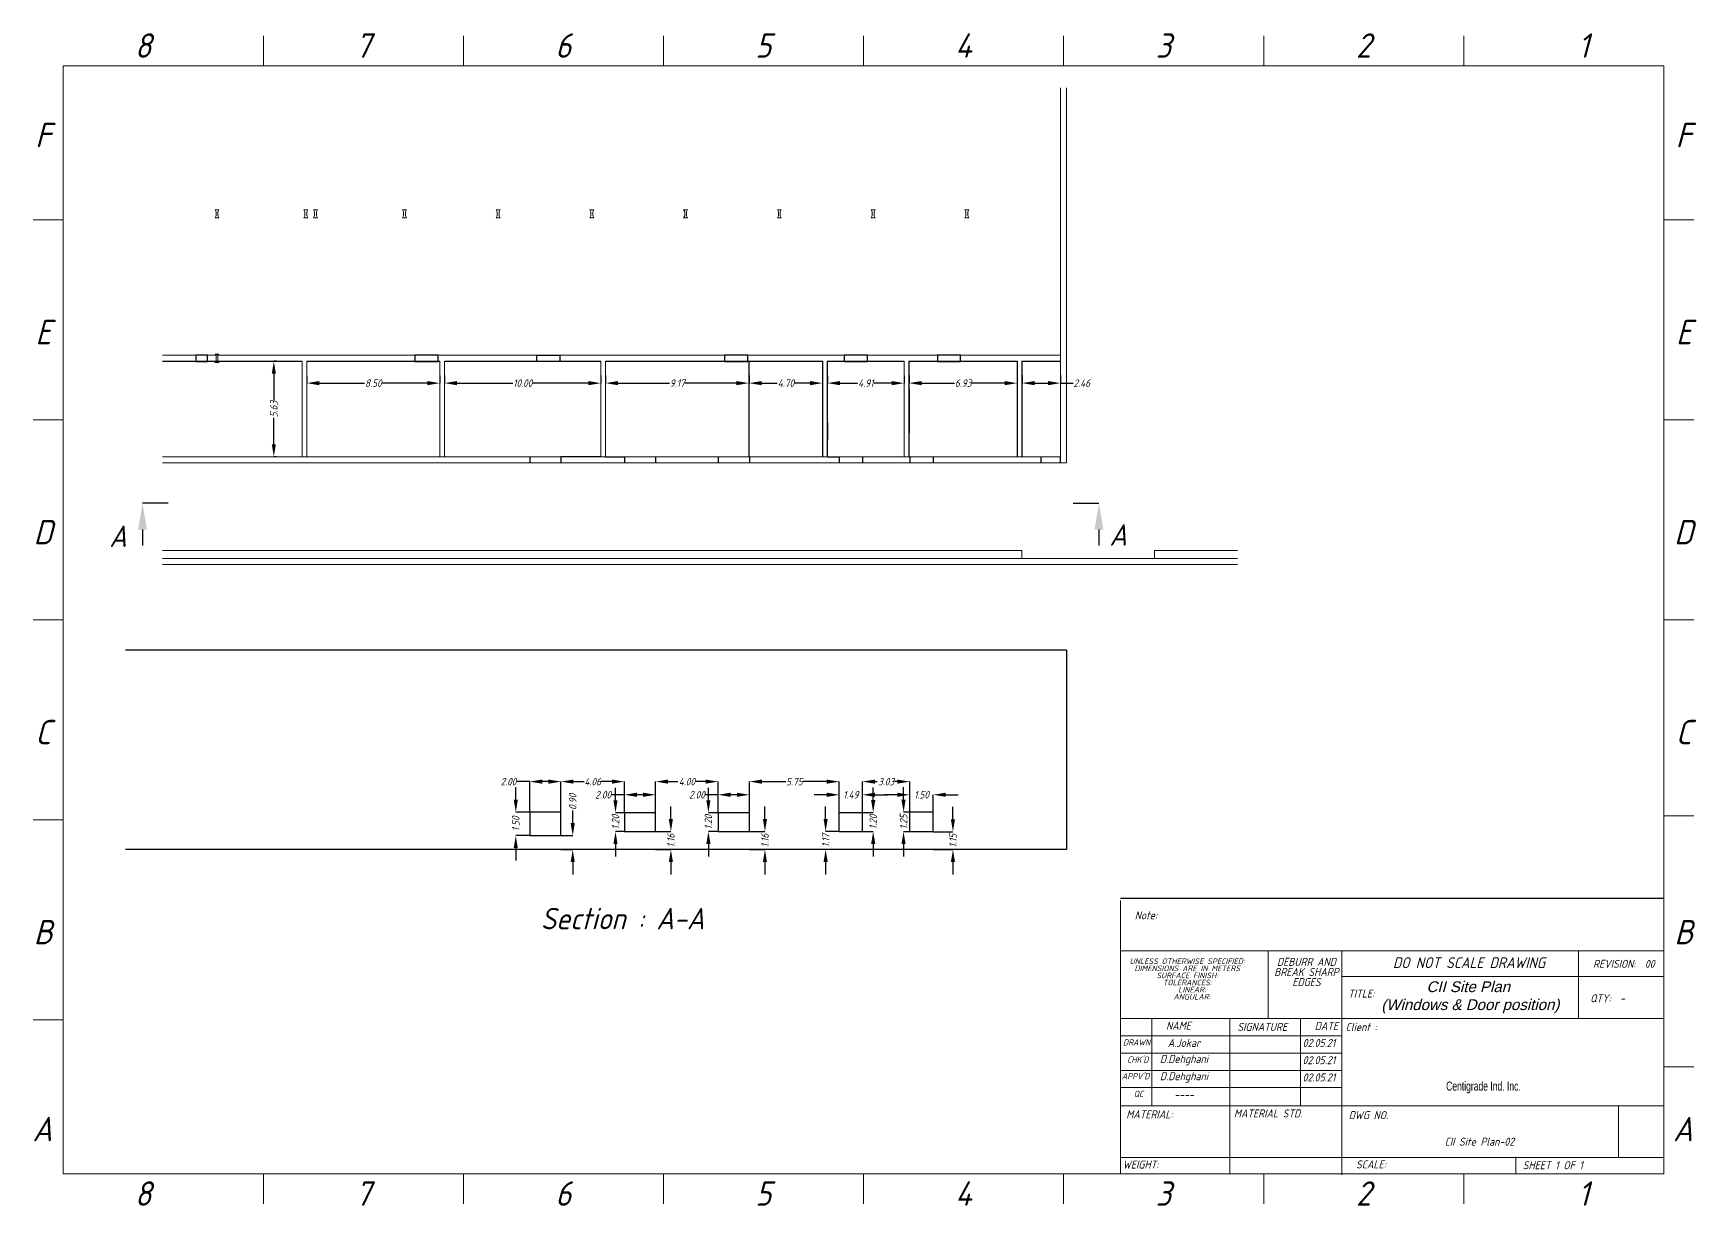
# Model space of a CAD drawing. Header units: millimetres. Extents: x 160413 to 1199701, y -1249241 to 191487.
# Drawn here: x 563197 to 669682, y 116407 to 191487 of the extents above; entities that cross this region are included whole.
import ezdxf

# ---------------------------------------------------------------- set-up
doc = ezdxf.new("R2010")
doc.units = ezdxf.units.MM
doc.header["$PDSIZE"] = -1
doc.layers.add('title', color=7, linetype='Continuous', lineweight=15)
doc.styles.add('AM', font='geniso.shx', dxfattribs={"oblique": 15})
doc.styles.add('Geniso', font='geniso.shx', dxfattribs={"oblique": 15})
doc.styles.add('SLDTEXTSTYLE4', font='TXT', dxfattribs={"width": 0.7})
doc.dimstyles.new('Scale 1B2', dxfattribs={"dimscale": 0.32, "dimtxt": 1500, "dimasz": 2500, "dimexe": 0.18, "dimexo": 0.0625, "dimgap": 0.09, "dimtad": 0, "dimlfac": 0.001, "dimzin": 0, "dimdsep": 46, "dimtxsty": 'Geniso', "dimcen": 0.09, "dimclrd": 1, "dimclre": 1, "dimadec": 0, "dimazin": 0, "dimtfac": 1, "dimtofl": 0, "dimtmove": 0, "dimatfit": 3, "dimfxl": 1, "dimtolj": 1, "dimtzin": 0, "dimarcsym": 0})

# ---------------------------------------------------------------- blocks, each defined once
blk = doc.blocks.new('*D89')
at = {"color": 1, "lineweight": -2, "transparency": 16777216}
for p, q in [((626497, 169591), (626497, 169083)), ((628957, 169591), (628957, 169083)), ((627297, 169083), (628157, 169083)), ((628957, 169083), (629757, 169083))]:
    blk.add_line(p, q, dxfattribs=at)
at = {"color": 1, "transparency": 16777216}
for points in [[(627297, 169216), (627297, 168949), (626497, 169083)], [(628157, 169216), (628157, 168949), (628957, 169083)]]:
    blk.add_solid(points, dxfattribs=at)
at = {"layer": 'Defpoints', "color": 0, "transparency": 16777216}
for p in [(626497, 169591), (628957, 169591), (626497, 169083)]:
    blk.add_point(p, dxfattribs=at)
at = {"color": 0, "transparency": 16777216, "insert": (630319, 169083), "char_height": 480, "attachment_point": 5, "style": 'Geniso'}
blk.add_mtext('\\A1;2.46', dxfattribs=at)
blk = doc.blocks.new('*D90')
at = {"color": 1, "lineweight": -2, "transparency": 16777216}
for p, q in [((619257, 169575), (619257, 169083)), ((626187, 169575), (626187, 169083)), ((620057, 169083), (622159, 169083)), ((625387, 169083), (623284, 169083))]:
    blk.add_line(p, q, dxfattribs=at)
at = {"color": 1, "transparency": 16777216}
for points in [[(620057, 169216), (620057, 168949), (619257, 169083)], [(625387, 169216), (625387, 168949), (626187, 169083)]]:
    blk.add_solid(points, dxfattribs=at)
at = {"layer": 'Defpoints', "color": 0, "transparency": 16777216}
for p in [(619257, 169575), (626187, 169575), (619257, 169083)]:
    blk.add_point(p, dxfattribs=at)
at = {"color": 0, "transparency": 16777216, "insert": (622722, 169083), "char_height": 480, "attachment_point": 5, "style": 'Geniso'}
blk.add_mtext('\\A1;6.93', dxfattribs=at)
blk = doc.blocks.new('*D91')
at = {"color": 1, "lineweight": -2, "transparency": 16777216}
for p, q in [((614037, 169557), (614037, 169083)), ((618947, 169557), (618947, 169083)), ((614837, 169083), (615966, 169083)), ((618147, 169083), (617017, 169083))]:
    blk.add_line(p, q, dxfattribs=at)
at = {"color": 1, "transparency": 16777216}
for points in [[(614837, 169216), (614837, 168949), (614037, 169083)], [(618147, 169216), (618147, 168949), (618947, 169083)]]:
    blk.add_solid(points, dxfattribs=at)
at = {"layer": 'Defpoints', "color": 0, "transparency": 16777216}
for p in [(614037, 169557), (618947, 169557), (614037, 169083)]:
    blk.add_point(p, dxfattribs=at)
at = {"color": 0, "transparency": 16777216, "insert": (616492, 169083), "char_height": 480, "attachment_point": 5, "style": 'Geniso'}
blk.add_mtext('\\A1;4.91', dxfattribs=at)
blk = doc.blocks.new('*D92')
at = {"color": 1, "lineweight": -2, "transparency": 16777216}
for p, q in [((609027, 169571), (609027, 169083)), ((613727, 169571), (613727, 169083)), ((609827, 169083), (610807, 169083)), ((612927, 169083), (611947, 169083))]:
    blk.add_line(p, q, dxfattribs=at)
at = {"color": 1, "transparency": 16777216}
for points in [[(609827, 169216), (609827, 168949), (609027, 169083)], [(612927, 169216), (612927, 168949), (613727, 169083)]]:
    blk.add_solid(points, dxfattribs=at)
at = {"layer": 'Defpoints', "color": 0, "transparency": 16777216}
for p in [(609027, 169571), (613727, 169571), (609027, 169083)]:
    blk.add_point(p, dxfattribs=at)
at = {"color": 0, "transparency": 16777216, "insert": (611377, 169083), "char_height": 480, "attachment_point": 5, "style": 'Geniso'}
blk.add_mtext('\\A1;4.70', dxfattribs=at)
blk = doc.blocks.new('*D93')
at = {"color": 1, "lineweight": -2, "transparency": 16777216}
for p, q in [((599837, 169569), (599837, 169083)), ((609007, 169569), (609007, 169083)), ((600637, 169083), (603931, 169083)), ((608207, 169083), (604912, 169083))]:
    blk.add_line(p, q, dxfattribs=at)
at = {"color": 1, "transparency": 16777216}
for points in [[(600637, 169216), (600637, 168949), (599837, 169083)], [(608207, 169216), (608207, 168949), (609007, 169083)]]:
    blk.add_solid(points, dxfattribs=at)
at = {"layer": 'Defpoints', "color": 0, "transparency": 16777216}
for p in [(599837, 169569), (609007, 169569), (599837, 169083)]:
    blk.add_point(p, dxfattribs=at)
at = {"color": 0, "transparency": 16777216, "insert": (604422, 169083), "char_height": 480, "attachment_point": 5, "style": 'Geniso'}
blk.add_mtext('\\A1;9.17', dxfattribs=at)
blk = doc.blocks.new('*D94')
at = {"color": 1, "lineweight": -2, "transparency": 16777216}
for p, q in [((589527, 169571), (589527, 169083)), ((599527, 169571), (599527, 169083)), ((590327, 169083), (593893, 169083)), ((598727, 169083), (595160, 169083))]:
    blk.add_line(p, q, dxfattribs=at)
at = {"color": 1, "transparency": 16777216}
for points in [[(590327, 169216), (590327, 168949), (589527, 169083)], [(598727, 169216), (598727, 168949), (599527, 169083)]]:
    blk.add_solid(points, dxfattribs=at)
at = {"layer": 'Defpoints', "color": 0, "transparency": 16777216}
for p in [(589527, 169571), (599527, 169571), (589527, 169083)]:
    blk.add_point(p, dxfattribs=at)
at = {"color": 0, "transparency": 16777216, "insert": (594527, 169083), "char_height": 480, "attachment_point": 5, "style": 'Geniso'}
blk.add_mtext('\\A1;10.00', dxfattribs=at)
blk = doc.blocks.new('*D95')
at = {"color": 1, "lineweight": -2, "transparency": 16777216}
for p, q in [((580717, 169554), (580717, 169083)), ((589217, 169554), (589217, 169083)), ((581517, 169083), (584408, 169083)), ((588417, 169083), (585525, 169083))]:
    blk.add_line(p, q, dxfattribs=at)
at = {"color": 1, "transparency": 16777216}
for points in [[(581517, 169216), (581517, 168949), (580717, 169083)], [(588417, 169216), (588417, 168949), (589217, 169083)]]:
    blk.add_solid(points, dxfattribs=at)
at = {"layer": 'Defpoints', "color": 0, "transparency": 16777216}
for p in [(580717, 169554), (589217, 169554), (580717, 169083)]:
    blk.add_point(p, dxfattribs=at)
at = {"color": 0, "transparency": 16777216, "insert": (584967, 169083), "char_height": 480, "attachment_point": 5, "style": 'Geniso'}
blk.add_mtext('\\A1;8.50', dxfattribs=at)
blk = doc.blocks.new('*D96')
at = {"color": 1, "lineweight": -2, "transparency": 16777216}
for p, q in [((578763, 170479), (578597, 170479)), ((578597, 169679), (578597, 167986)), ((578597, 165169), (578597, 166862)), ((578763, 164369), (578597, 164369))]:
    blk.add_line(p, q, dxfattribs=at)
at = {"color": 1, "transparency": 16777216}
for points in [[(578464, 169679), (578731, 169679), (578597, 170479)], [(578464, 165169), (578731, 165169), (578597, 164369)]]:
    blk.add_solid(points, dxfattribs=at)
at = {"layer": 'Defpoints', "color": 0, "transparency": 16777216}
for p in [(578597, 170479), (578763, 170479), (578763, 164369)]:
    blk.add_point(p, dxfattribs=at)
at = {"color": 0, "transparency": 16777216, "insert": (578597, 167424), "char_height": 480, "attachment_point": 5, "rotation": 90, "style": 'Geniso'}
blk.add_mtext('\\A1;5.63', dxfattribs=at)
blk = doc.blocks.new('*D97')
at = {"color": 1, "lineweight": -2, "transparency": 16777216}
for p, q in [((622068, 141161), (622068, 141961)), ((620807, 140361), (622068, 140361)), ((620807, 139211), (622068, 139211)), ((622068, 138411), (622068, 137611))]:
    blk.add_line(p, q, dxfattribs=at)
at = {"color": 1, "transparency": 16777216}
for points in [[(621935, 141161), (622201, 141161), (622068, 140361)], [(621935, 138411), (622201, 138411), (622068, 139211)]]:
    blk.add_solid(points, dxfattribs=at)
at = {"layer": 'Defpoints', "color": 0, "transparency": 16777216}
for p in [(620807, 140361), (620807, 139211), (622068, 139211)]:
    blk.add_point(p, dxfattribs=at)
at = {"color": 0, "transparency": 16777216, "insert": (622068, 139786), "char_height": 480, "attachment_point": 5, "rotation": 90, "style": 'Geniso'}
blk.add_mtext('\\A1;1.15', dxfattribs=at)
blk = doc.blocks.new('*D98')
at = {"color": 1, "lineweight": -2, "transparency": 16777216}
for p, q in [((613920, 141181), (613920, 141981)), ((614787, 140381), (613920, 140381)), ((614787, 139211), (613920, 139211)), ((613920, 138411), (613920, 137611))]:
    blk.add_line(p, q, dxfattribs=at)
at = {"color": 1, "transparency": 16777216}
for points in [[(613787, 141181), (614054, 141181), (613920, 140381)], [(613787, 138411), (614054, 138411), (613920, 139211)]]:
    blk.add_solid(points, dxfattribs=at)
at = {"layer": 'Defpoints', "color": 0, "transparency": 16777216}
for p in [(614787, 140381), (613920, 139211), (614787, 139211)]:
    blk.add_point(p, dxfattribs=at)
at = {"color": 0, "transparency": 16777216, "insert": (613920, 139796), "char_height": 480, "attachment_point": 5, "rotation": 90, "style": 'Geniso'}
blk.add_mtext('\\A1;1.17', dxfattribs=at)
blk = doc.blocks.new('*D99')
at = {"color": 1, "lineweight": -2, "transparency": 16777216}
for p, q in [((610035, 141171), (610035, 141971)), ((609037, 140371), (610035, 140371)), ((609037, 139211), (610035, 139211)), ((610035, 138411), (610035, 137611))]:
    blk.add_line(p, q, dxfattribs=at)
at = {"color": 1, "transparency": 16777216}
for points in [[(609902, 141171), (610168, 141171), (610035, 140371)], [(609902, 138411), (610168, 138411), (610035, 139211)]]:
    blk.add_solid(points, dxfattribs=at)
at = {"layer": 'Defpoints', "color": 0, "transparency": 16777216}
for p in [(609037, 140371), (609037, 139211), (610035, 139211)]:
    blk.add_point(p, dxfattribs=at)
at = {"color": 0, "transparency": 16777216, "insert": (610035, 139791), "char_height": 480, "attachment_point": 5, "rotation": 90, "style": 'Geniso'}
blk.add_mtext('\\A1;1.16', dxfattribs=at)
blk = doc.blocks.new('*D100')
at = {"color": 1, "lineweight": -2, "transparency": 16777216}
for p, q in [((604013, 141171), (604013, 141971)), ((603037, 140371), (604013, 140371)), ((603037, 139211), (604013, 139211)), ((604013, 138411), (604013, 137611))]:
    blk.add_line(p, q, dxfattribs=at)
at = {"color": 1, "transparency": 16777216}
for points in [[(603880, 141171), (604146, 141171), (604013, 140371)], [(603880, 138411), (604146, 138411), (604013, 139211)]]:
    blk.add_solid(points, dxfattribs=at)
at = {"layer": 'Defpoints', "color": 0, "transparency": 16777216}
for p in [(603037, 140371), (603037, 139211), (604013, 139211)]:
    blk.add_point(p, dxfattribs=at)
at = {"color": 0, "transparency": 16777216, "insert": (604013, 139791), "char_height": 480, "attachment_point": 5, "rotation": 90, "style": 'Geniso'}
blk.add_mtext('\\A1;1.16', dxfattribs=at)
blk = doc.blocks.new('*D101')
at = {"color": 1, "lineweight": -2, "transparency": 16777216}
for p, q in [((597731, 140911), (597731, 141711)), ((596977, 140111), (597731, 140111)), ((596977, 139211), (597731, 139211)), ((597731, 138411), (597731, 137611))]:
    blk.add_line(p, q, dxfattribs=at)
at = {"color": 1, "transparency": 16777216}
for points in [[(597597, 140911), (597864, 140911), (597731, 140111)], [(597597, 138411), (597864, 138411), (597731, 139211)]]:
    blk.add_solid(points, dxfattribs=at)
at = {"layer": 'Defpoints', "color": 0, "transparency": 16777216}
for p in [(596977, 140111), (596977, 139211), (597731, 139211)]:
    blk.add_point(p, dxfattribs=at)
at = {"color": 0, "transparency": 16777216, "insert": (597731, 142268), "char_height": 480, "attachment_point": 5, "rotation": 90, "style": 'Geniso'}
blk.add_mtext('\\A1;0.90', dxfattribs=at)
blk = doc.blocks.new('*D102')
at = {"color": 1, "lineweight": -2, "transparency": 16777216}
for p, q in [((618507, 142723), (617707, 142723)), ((619307, 141611), (619307, 142723)), ((620807, 141611), (620807, 142723)), ((621607, 142723), (622407, 142723))]:
    blk.add_line(p, q, dxfattribs=at)
at = {"color": 1, "transparency": 16777216}
for points in [[(618507, 142857), (618507, 142590), (619307, 142723)], [(621607, 142857), (621607, 142590), (620807, 142723)]]:
    blk.add_solid(points, dxfattribs=at)
at = {"layer": 'Defpoints', "color": 0, "transparency": 16777216}
for p in [(619307, 142723), (619307, 141611), (620807, 141611)]:
    blk.add_point(p, dxfattribs=at)
at = {"color": 0, "transparency": 16777216, "insert": (620057, 142723), "char_height": 480, "attachment_point": 5, "style": 'Geniso'}
blk.add_mtext('\\A1;1.50', dxfattribs=at)
blk = doc.blocks.new('*D103')
at = {"color": 1, "lineweight": -2, "transparency": 16777216}
for p, q in [((616275, 141611), (616275, 143566)), ((617075, 143566), (617229, 143566)), ((618507, 143566), (618352, 143566)), ((619307, 141611), (619307, 143566))]:
    blk.add_line(p, q, dxfattribs=at)
at = {"color": 1, "transparency": 16777216}
for points in [[(617075, 143699), (617075, 143433), (616275, 143566)], [(618507, 143699), (618507, 143433), (619307, 143566)]]:
    blk.add_solid(points, dxfattribs=at)
at = {"layer": 'Defpoints', "color": 0, "transparency": 16777216}
for p in [(616275, 143566), (616275, 141611), (619307, 141611)]:
    blk.add_point(p, dxfattribs=at)
at = {"color": 0, "transparency": 16777216, "insert": (617791, 143566), "char_height": 480, "attachment_point": 5, "style": 'Geniso'}
blk.add_mtext('\\A1;3.03', dxfattribs=at)
blk = doc.blocks.new('*D104')
at = {"color": 1, "lineweight": -2, "transparency": 16777216}
for p, q in [((613987, 142723), (613187, 142723)), ((614787, 141581), (614787, 142723)), ((616275, 141581), (616275, 142723)), ((617075, 142723), (617875, 142723))]:
    blk.add_line(p, q, dxfattribs=at)
at = {"color": 1, "transparency": 16777216}
for points in [[(613987, 142857), (613987, 142590), (614787, 142723)], [(617075, 142857), (617075, 142590), (616275, 142723)]]:
    blk.add_solid(points, dxfattribs=at)
at = {"layer": 'Defpoints', "color": 0, "transparency": 16777216}
for p in [(616275, 142723), (614787, 141581), (616275, 141581)]:
    blk.add_point(p, dxfattribs=at)
at = {"color": 0, "transparency": 16777216, "insert": (615531, 142723), "char_height": 480, "attachment_point": 5, "style": 'Geniso'}
blk.add_mtext('\\A1;1.49', dxfattribs=at)
blk = doc.blocks.new('*D105')
at = {"color": 1, "lineweight": -2, "transparency": 16777216}
for p, q in [((609037, 141581), (609037, 143566)), ((609837, 143566), (611362, 143566)), ((613987, 143566), (612461, 143566)), ((614787, 141581), (614787, 143566))]:
    blk.add_line(p, q, dxfattribs=at)
at = {"color": 1, "transparency": 16777216}
for points in [[(609837, 143699), (609837, 143433), (609037, 143566)], [(613987, 143699), (613987, 143433), (614787, 143566)]]:
    blk.add_solid(points, dxfattribs=at)
at = {"layer": 'Defpoints', "color": 0, "transparency": 16777216}
for p in [(609037, 143566), (609037, 141581), (614787, 141581)]:
    blk.add_point(p, dxfattribs=at)
at = {"color": 0, "transparency": 16777216, "insert": (611912, 143566), "char_height": 480, "attachment_point": 5, "style": 'Geniso'}
blk.add_mtext('\\A1;5.75', dxfattribs=at)
blk = doc.blocks.new('*D106')
at = {"color": 1, "lineweight": -2, "transparency": 16777216}
for p, q in [((607037, 142723), (606237, 142723)), ((607037, 141571), (607037, 142723)), ((608237, 142723), (607837, 142723)), ((609037, 141571), (609037, 142723))]:
    blk.add_line(p, q, dxfattribs=at)
at = {"color": 1, "transparency": 16777216}
for points in [[(607837, 142857), (607837, 142590), (607037, 142723)], [(608237, 142857), (608237, 142590), (609037, 142723)]]:
    blk.add_solid(points, dxfattribs=at)
at = {"layer": 'Defpoints', "color": 0, "transparency": 16777216}
for p in [(607037, 142723), (607037, 141571), (609037, 141571)]:
    blk.add_point(p, dxfattribs=at)
at = {"color": 0, "transparency": 16777216, "insert": (605678, 142723), "char_height": 480, "attachment_point": 5, "style": 'Geniso'}
blk.add_mtext('\\A1;2.00', dxfattribs=at)
blk = doc.blocks.new('*D107')
at = {"color": 1, "lineweight": -2, "transparency": 16777216}
for p, q in [((603037, 141571), (603037, 143566)), ((603837, 143566), (604467, 143566)), ((606237, 143566), (605607, 143566)), ((607037, 141571), (607037, 143566))]:
    blk.add_line(p, q, dxfattribs=at)
at = {"color": 1, "transparency": 16777216}
for points in [[(603837, 143699), (603837, 143433), (603037, 143566)], [(606237, 143699), (606237, 143433), (607037, 143566)]]:
    blk.add_solid(points, dxfattribs=at)
at = {"layer": 'Defpoints', "color": 0, "transparency": 16777216}
for p in [(603037, 143566), (603037, 141571), (607037, 141571)]:
    blk.add_point(p, dxfattribs=at)
at = {"color": 0, "transparency": 16777216, "insert": (605037, 143566), "char_height": 480, "attachment_point": 5, "style": 'Geniso'}
blk.add_mtext('\\A1;4.00', dxfattribs=at)
blk = doc.blocks.new('*D108')
at = {"color": 1, "lineweight": -2, "transparency": 16777216}
for p, q in [((601037, 142723), (600237, 142723)), ((601037, 141571), (601037, 142723)), ((602237, 142723), (601837, 142723)), ((603037, 141571), (603037, 142723))]:
    blk.add_line(p, q, dxfattribs=at)
at = {"color": 1, "transparency": 16777216}
for points in [[(601837, 142857), (601837, 142590), (601037, 142723)], [(602237, 142857), (602237, 142590), (603037, 142723)]]:
    blk.add_solid(points, dxfattribs=at)
at = {"layer": 'Defpoints', "color": 0, "transparency": 16777216}
for p in [(601037, 142723), (601037, 141571), (603037, 141571)]:
    blk.add_point(p, dxfattribs=at)
at = {"color": 0, "transparency": 16777216, "insert": (599678, 142723), "char_height": 480, "attachment_point": 5, "style": 'Geniso'}
blk.add_mtext('\\A1;2.00', dxfattribs=at)
blk = doc.blocks.new('*D109')
at = {"color": 1, "lineweight": -2, "transparency": 16777216}
for p, q in [((596977, 141611), (596977, 143566)), ((597777, 143566), (598457, 143566)), ((600237, 143566), (599556, 143566)), ((601037, 141571), (601037, 143566))]:
    blk.add_line(p, q, dxfattribs=at)
at = {"color": 1, "transparency": 16777216}
for points in [[(597777, 143699), (597777, 143433), (596977, 143566)], [(600237, 143699), (600237, 143433), (601037, 143566)]]:
    blk.add_solid(points, dxfattribs=at)
at = {"layer": 'Defpoints', "color": 0, "transparency": 16777216}
for p in [(596977, 143566), (596977, 141611), (601037, 141571)]:
    blk.add_point(p, dxfattribs=at)
at = {"color": 0, "transparency": 16777216, "insert": (599007, 143566), "char_height": 480, "attachment_point": 5, "style": 'Geniso'}
blk.add_mtext('\\A1;4.06', dxfattribs=at)
blk = doc.blocks.new('*D110')
at = {"color": 1, "lineweight": -2, "transparency": 16777216}
for p, q in [((594977, 143566), (594177, 143566)), ((594977, 141611), (594977, 143566)), ((596177, 143566), (595777, 143566)), ((596977, 141611), (596977, 143566))]:
    blk.add_line(p, q, dxfattribs=at)
at = {"color": 1, "transparency": 16777216}
for points in [[(595777, 143699), (595777, 143433), (594977, 143566)], [(596177, 143699), (596177, 143433), (596977, 143566)]]:
    blk.add_solid(points, dxfattribs=at)
at = {"layer": 'Defpoints', "color": 0, "transparency": 16777216}
for p in [(594977, 143566), (594977, 141611), (596977, 141611)]:
    blk.add_point(p, dxfattribs=at)
at = {"color": 0, "transparency": 16777216, "insert": (593618, 143566), "char_height": 480, "attachment_point": 5, "style": 'Geniso'}
blk.add_mtext('\\A1;2.00', dxfattribs=at)
blk = doc.blocks.new('*D111')
at = {"color": 1, "lineweight": -2, "transparency": 16777216}
for p, q in [((594085, 142411), (594085, 143211)), ((594977, 141611), (594085, 141611)), ((594977, 140111), (594085, 140111)), ((594085, 139311), (594085, 138511))]:
    blk.add_line(p, q, dxfattribs=at)
at = {"color": 1, "transparency": 16777216}
for points in [[(593952, 142411), (594218, 142411), (594085, 141611)], [(593952, 139311), (594218, 139311), (594085, 140111)]]:
    blk.add_solid(points, dxfattribs=at)
at = {"layer": 'Defpoints', "color": 0, "transparency": 16777216}
for p in [(594977, 141611), (594085, 140111), (594977, 140111)]:
    blk.add_point(p, dxfattribs=at)
at = {"color": 0, "transparency": 16777216, "insert": (594085, 140861), "char_height": 480, "attachment_point": 5, "rotation": 90, "style": 'Geniso'}
blk.add_mtext('\\A1;1.50', dxfattribs=at)
blk = doc.blocks.new('*D112')
at = {"color": 1, "lineweight": -2, "transparency": 16777216}
for p, q in [((600468, 142371), (600468, 143171)), ((601037, 141571), (600468, 141571)), ((601037, 140371), (600468, 140371)), ((600468, 139571), (600468, 138771))]:
    blk.add_line(p, q, dxfattribs=at)
at = {"color": 1, "transparency": 16777216}
for points in [[(600335, 142371), (600601, 142371), (600468, 141571)], [(600335, 139571), (600601, 139571), (600468, 140371)]]:
    blk.add_solid(points, dxfattribs=at)
at = {"layer": 'Defpoints', "color": 0, "transparency": 16777216}
for p in [(601037, 141571), (600468, 140371), (601037, 140371)]:
    blk.add_point(p, dxfattribs=at)
at = {"color": 0, "transparency": 16777216, "insert": (600468, 140971), "char_height": 480, "attachment_point": 5, "rotation": 90, "style": 'Geniso'}
blk.add_mtext('\\A1;1.20', dxfattribs=at)
blk = doc.blocks.new('*D113')
at = {"color": 1, "lineweight": -2, "transparency": 16777216}
for p, q in [((606415, 142371), (606415, 143171)), ((607037, 141571), (606414, 141571)), ((607037, 140371), (606414, 140371)), ((606415, 139571), (606415, 138771))]:
    blk.add_line(p, q, dxfattribs=at)
at = {"color": 1, "transparency": 16777216}
for points in [[(606281, 142371), (606548, 142371), (606415, 141571)], [(606281, 139571), (606548, 139571), (606415, 140371)]]:
    blk.add_solid(points, dxfattribs=at)
at = {"layer": 'Defpoints', "color": 0, "transparency": 16777216}
for p in [(607037, 141571), (606415, 140371), (607037, 140371)]:
    blk.add_point(p, dxfattribs=at)
at = {"color": 0, "transparency": 16777216, "insert": (606415, 140971), "char_height": 480, "attachment_point": 5, "rotation": 90, "style": 'Geniso'}
blk.add_mtext('\\A1;1.20', dxfattribs=at)
blk = doc.blocks.new('*D114')
at = {"color": 1, "lineweight": -2, "transparency": 16777216}
for p, q in [((616964, 142381), (616964, 143181)), ((616275, 141581), (616965, 141581)), ((616275, 140381), (616965, 140381)), ((616964, 139581), (616964, 138781))]:
    blk.add_line(p, q, dxfattribs=at)
at = {"color": 1, "transparency": 16777216}
for points in [[(616831, 142381), (617098, 142381), (616964, 141581)], [(616831, 139581), (617098, 139581), (616964, 140381)]]:
    blk.add_solid(points, dxfattribs=at)
at = {"layer": 'Defpoints', "color": 0, "transparency": 16777216}
for p in [(616275, 141581), (616275, 140381), (616964, 140381)]:
    blk.add_point(p, dxfattribs=at)
at = {"color": 0, "transparency": 16777216, "insert": (616964, 140981), "char_height": 480, "attachment_point": 5, "rotation": 90, "style": 'Geniso'}
blk.add_mtext('\\A1;1.20', dxfattribs=at)
blk = doc.blocks.new('*D115')
at = {"color": 1, "lineweight": -2, "transparency": 16777216}
for p, q in [((618908, 142411), (618908, 143211)), ((619307, 141611), (618908, 141611)), ((619307, 140361), (618908, 140361)), ((618908, 139561), (618908, 138761))]:
    blk.add_line(p, q, dxfattribs=at)
at = {"color": 1, "transparency": 16777216}
for points in [[(618774, 142411), (619041, 142411), (618908, 141611)], [(618774, 139561), (619041, 139561), (618908, 140361)]]:
    blk.add_solid(points, dxfattribs=at)
at = {"layer": 'Defpoints', "color": 0, "transparency": 16777216}
for p in [(619307, 141611), (618908, 140361), (619307, 140361)]:
    blk.add_point(p, dxfattribs=at)
at = {"color": 0, "transparency": 16777216, "insert": (618908, 140986), "char_height": 480, "attachment_point": 5, "rotation": 90, "style": 'Geniso'}
blk.add_mtext('\\A1;1.25', dxfattribs=at)

msp = doc.modelspace()

# ---------------------------------------------------------------- linework, layer by layer
at = {"color": 7, "lineweight": 18}
for p, q in [((577925.658, 189403.705), (577925.658, 191324.78)), ((590732.824, 189403.705), (590732.824, 191324.78)), ((603539.99, 189403.705), (603539.99, 191324.78)), ((616347.156, 191324.78), (616347.156, 189403.705)), ((616347.156, 189403.705), (616347.156, 191324.78)), ((629154.322, 189403.705), (629154.322, 191324.78)), ((641961.488, 189403.705), (641961.488, 191324.78)), ((654768.654, 189403.705), (654768.654, 191324.78)), ((565118.492, 118452.005), (565118.492, 189403.705)), ((565118.492, 189403.705), (667575.821, 189403.705)), ((667575.821, 189403.705), (667575.821, 118452.005)), ((628956.54, 164368.614), (628956.54, 188001.54)), ((629336.54, 163988.614), (629336.54, 188001.54)), ((574831.54, 180188.785), (574897, 180050.012)), ((575081.54, 180188.785), (574831.54, 180188.785)), ((574897, 180050.012), (574897, 179797.555)), ((575016.083, 180050.012), (575081.54, 180188.785)), ((575016.083, 179797.555), (575016.083, 180050.012)), ((580522, 180188.785), (580587.456, 180050.012)), ((580772, 180188.785), (580522, 180188.785)), ((580587.456, 180050.012), (580587.456, 179797.555)), ((580706.54, 180050.012), (580772, 180188.785)), ((580706.54, 179797.555), (580706.54, 180050.012)), ((581141.083, 180188.785), (581206.54, 180050.012)), ((581391.083, 180188.785), (581141.083, 180188.785)), ((581206.54, 180050.012), (581206.54, 179797.555)), ((581325.623, 180050.012), (581391.083, 180188.785)), ((581325.623, 179797.555), (581325.623, 180050.012)), ((586831.54, 180188.785), (586896.998, 180050.012)), ((587081.54, 180188.785), (586831.54, 180188.785)), ((586896.998, 180050.012), (586896.998, 179797.555)), ((587016.082, 180050.012), (587081.54, 180188.785)), ((587016.082, 179797.555), (587016.082, 180050.012)), ((592831.54, 180188.785), (592896.998, 180050.012)), ((593081.54, 180188.785), (592831.54, 180188.785)), ((592896.998, 180050.012), (592896.998, 179797.555)), ((593016.082, 180050.012), (593081.54, 180188.785)), ((593016.082, 179797.555), (593016.082, 180050.012)), ((598831.54, 180188.785), (598896.998, 180050.012)), ((599081.54, 180188.785), (598831.54, 180188.785)), ((598896.998, 180050.012), (598896.998, 179797.555)), ((599016.082, 180050.012), (599081.54, 180188.785)), ((599016.082, 179797.555), (599016.082, 180050.012)), ((604831.54, 180188.785), (604896.998, 180050.012)), ((605081.54, 180188.785), (604831.54, 180188.785)), ((604896.998, 180050.012), (604896.998, 179797.555)), ((605016.082, 180050.012), (605081.54, 180188.785)), ((605016.082, 179797.555), (605016.082, 180050.012)), ((610831.54, 180188.785), (610896.998, 180050.012)), ((611081.54, 180188.785), (610831.54, 180188.785)), ((610896.998, 180050.012), (610896.998, 179797.555)), ((611016.082, 180050.012), (611081.54, 180188.785)), ((611016.082, 179797.555), (611016.082, 180050.012)), ((616831.54, 180188.785), (616896.998, 180050.012)), ((617081.54, 180188.785), (616831.54, 180188.785)), ((616896.998, 180050.012), (616896.998, 179797.555)), ((617016.082, 180050.012), (617081.54, 180188.785)), ((617016.082, 179797.555), (617016.082, 180050.012)), ((622831.54, 180188.785), (622896.998, 180050.012)), ((623081.54, 180188.785), (622831.54, 180188.785)), ((622896.998, 180050.012), (622896.998, 179797.555)), ((623016.082, 180050.012), (623081.54, 180188.785)), ((623016.082, 179797.555), (623016.082, 180050.012)), ((565118.492, 179542.187), (563197.417, 179542.187)), ((574897, 179797.555), (574831.54, 179658.784)), ((574831.54, 179658.784), (575081.54, 179658.784)), ((575081.54, 179658.784), (575016.083, 179797.555)), ((580587.456, 179797.555), (580522, 179658.784)), ((580522, 179658.784), (580772, 179658.784)), ((580772, 179658.784), (580706.54, 179797.555)), ((581206.54, 179797.555), (581141.083, 179658.784)), ((581141.083, 179658.784), (581391.083, 179658.784)), ((581391.083, 179658.784), (581325.623, 179797.555)), ((586896.998, 179797.555), (586831.54, 179658.784)), ((586831.54, 179658.784), (587081.54, 179658.784)), ((587081.54, 179658.784), (587016.082, 179797.555)), ((592896.998, 179797.555), (592831.54, 179658.784)), ((592831.54, 179658.784), (593081.54, 179658.784)), ((593081.54, 179658.784), (593016.082, 179797.555)), ((598896.998, 179797.555), (598831.54, 179658.784)), ((598831.54, 179658.784), (599081.54, 179658.784)), ((599081.54, 179658.784), (599016.082, 179797.555)), ((604896.998, 179797.555), (604831.54, 179658.784)), ((604831.54, 179658.784), (605081.54, 179658.784)), ((605081.54, 179658.784), (605016.082, 179797.555)), ((610896.998, 179797.555), (610831.54, 179658.784)), ((610831.54, 179658.784), (611081.54, 179658.784)), ((611081.54, 179658.784), (611016.082, 179797.555)), ((616896.998, 179797.555), (616831.54, 179658.784)), ((616831.54, 179658.784), (617081.54, 179658.784)), ((617081.54, 179658.784), (617016.082, 179797.555)), ((622896.998, 179797.555), (622831.54, 179658.784)), ((622831.54, 179658.784), (623081.54, 179658.784)), ((623081.54, 179658.784), (623016.082, 179797.555)), ((667575.821, 179542.187), (669496.896, 179542.187)), ((628956.54, 170878.614), (571464.694, 170878.614)), ((628956.54, 170868.615), (571464.694, 170868.615)), ((571464.694, 170488.614), (580416.541, 170488.614)), ((571464.694, 170478.614), (580406.538, 170478.614)), ((574831.54, 170939.637), (574897, 170800.864)), ((575081.54, 170939.637), (574831.54, 170939.637)), ((574897, 170548.407), (574831.54, 170409.636)), ((574831.54, 170409.636), (575081.54, 170409.636)), ((574897, 170800.864), (574897, 170548.407)), ((575016.083, 170800.864), (575081.54, 170939.637)), ((575016.083, 170548.407), (575016.083, 170800.864)), ((575081.54, 170409.636), (575016.083, 170548.407)), ((580406.538, 170478.614), (580406.538, 164368.614)), ((580416.541, 170488.614), (580416.541, 164368.614)), ((580706.538, 170488.614), (589226.54, 170488.614)), ((580706.538, 164368.614), (580706.538, 170488.614)), ((580716.54, 170478.614), (589216.54, 170478.614)), ((580716.54, 164368.614), (580716.54, 170478.614)), ((589216.54, 170478.614), (589216.54, 164368.614)), ((589226.54, 170488.614), (589226.54, 164368.614)), ((589516.539, 170488.614), (599536.54, 170488.614)), ((589516.539, 164368.614), (589516.539, 170488.614)), ((589526.54, 170478.614), (599526.54, 170478.614)), ((589526.54, 164368.614), (589526.54, 170478.614)), ((599526.54, 170478.614), (599526.54, 164368.614)), ((599536.54, 170488.614), (599536.54, 164368.614)), ((599826.54, 164368.614), (599826.54, 170488.614)), ((599826.54, 170488.614), (609016.54, 170488.614)), ((599836.54, 170478.614), (609006.54, 170478.614)), ((599836.54, 164368.614), (599836.54, 170478.614)), ((609006.54, 170478.614), (609006.54, 164368.614)), ((609016.54, 170488.614), (613736.54, 170488.614)), ((609016.54, 164368.614), (609016.54, 170488.614)), ((609016.54, 170488.614), (609016.54, 164368.614)), ((609026.54, 164368.614), (609026.54, 170478.614)), ((609026.54, 170478.614), (613726.54, 170478.614)), ((613726.54, 170478.614), (613726.54, 164368.614)), ((613736.54, 170488.614), (613736.54, 164368.614)), ((614026.54, 170488.614), (618956.54, 170488.614)), ((614026.54, 164368.614), (614026.54, 170488.614)), ((614036.54, 170478.614), (618946.54, 170478.614)), ((614036.54, 164368.614), (614036.54, 170478.614)), ((618946.54, 170478.614), (618946.54, 164368.614)), ((618956.54, 170488.614), (618956.54, 164368.614)), ((619246.54, 170488.614), (626196.54, 170488.614)), ((619246.54, 164368.614), (619246.54, 170488.614)), ((619256.54, 170478.614), (626186.54, 170478.614)), ((619256.54, 164368.614), (619256.54, 170478.614)), ((626186.54, 170478.614), (626186.54, 164368.614)), ((626196.54, 170488.614), (626196.54, 164368.614)), ((626486.54, 170488.614), (628956.54, 170488.614)), ((626486.54, 164368.614), (626486.54, 170488.614)), ((626496.54, 164368.614), (626496.54, 170478.614)), ((626496.54, 170478.614), (628956.54, 170478.614)), ((565118.492, 166735.021), (563197.417, 166735.021)), ((667575.821, 166735.021), (669496.896, 166735.021)), ((571464.694, 164368.614), (628956.54, 164368.614)), ((571464.694, 163988.614), (629246.54, 163988.614)), ((629246.54, 163988.614), (629336.54, 163988.614)), ((626476.54, 158361.251), (571464.694, 158361.251)), ((640292.921, 157861.251), (571464.694, 157861.251)), ((626476.54, 157861.251), (626476.54, 158361.251)), ((634976.54, 158361.251), (634976.54, 157861.251)), ((640292.921, 158361.251), (634976.54, 158361.251)), ((571464.694, 157461.251), (640292.921, 157461.251)), ((563197.417, 153927.855), (565118.492, 153927.855)), ((565118.492, 153927.855), (563197.417, 153927.855)), ((669496.896, 153927.855), (667575.821, 153927.855)), ((667575.821, 153927.855), (669496.896, 153927.855)), ((565118.492, 141120.689), (563197.417, 141120.689)), ((667575.821, 141383.676), (669496.896, 141383.676)), ((632784.799, 135945.391), (632784.799, 132738.256)), ((632784.799, 132738.256), (667575.821, 132738.256)), ((632784.799, 132738.256), (632784.799, 118452.005)), ((642239.7, 132738.256), (642239.7, 128387.443)), ((646967.15, 132738.256), (646967.15, 118387.067)), ((662107.986, 128387.443), (662107.986, 132738.256)), ((667575.821, 131082.35), (646967.15, 131082.35)), ((565118.492, 128313.523), (563197.417, 128313.523)), ((667575.821, 128387.443), (632784.799, 128387.443)), ((634810.849, 128387.443), (634810.849, 122802.818)), ((639795.699, 128387.443), (639795.699, 118452.005)), ((644317.421, 128387.443), (644317.421, 122802.818)), ((646967.15, 118452.005), (646967.15, 128387.443)), ((646967.15, 127283.506), (632784.799, 127283.506)), ((646967.15, 126179.568), (632784.799, 126179.568)), ((646967.15, 125075.63), (632784.799, 125075.63)), ((667575.821, 125307.721), (669496.896, 125307.721)), ((646967.15, 123971.693), (632784.799, 123971.693)), ((635486.199, 122802.818), (632784.799, 122802.818)), ((635486.199, 122802.818), (667575.821, 122802.818)), ((664682.102, 119491.005), (664682.102, 122802.818)), ((658098.518, 118452.005), (658098.518, 119540.614)), ((667575.821, 118452.005), (565118.492, 118452.005)), ((577925.658, 118452.005), (577925.658, 116530.93)), ((590732.824, 118452.005), (590732.824, 116530.93)), ((603539.99, 118452.005), (603539.99, 116530.93)), ((616347.156, 116530.93), (616347.156, 118452.005)), ((616347.156, 118452.005), (616347.156, 116530.93)), ((629154.322, 118452.005), (629154.322, 116530.93)), ((641961.488, 118452.005), (641961.488, 116530.93)), ((654768.654, 118452.005), (654768.654, 116530.93))]:
    msp.add_line(p, q, dxfattribs=at)
for p, q in [((619256.54, 168725.979), (619256.54, 165904.615)), ((614036.54, 166563.359), (614036.54, 165459.759)), ((599526.54, 164368.614), (596976.54, 164368.614)), ((599836.54, 164368.614), (601036.54, 164368.614)), ((614036.54, 164368.614), (614786.54, 164368.614)), ((628956.54, 163988.614), (628956.54, 164368.614)), ((629336.54, 151990.04), (569095.34, 151990.04)), ((629336.54, 151990.04), (629336.54, 139211.17)), ((614786.54, 141581.17), (616274.54, 141581.17)), ((614786.54, 140381.17), (614786.54, 141581.17)), ((616274.54, 140381.17), (616274.54, 141581.17)), ((620806.54, 141611.17), (619306.54, 141611.17)), ((619306.54, 140361.17), (619306.54, 141611.17)), ((620806.54, 140361.17), (620806.54, 141611.17)), ((614786.54, 140381.17), (616274.54, 140381.17)), ((620806.54, 140361.17), (619306.54, 140361.17)), ((629336.54, 139211.17), (569095.34, 139211.17))]:
    msp.add_line(p, q)
at = {"color": 1}
for p, q in [((594976.54, 164368.614), (594976.54, 163988.614)), ((596976.54, 164368.614), (596976.54, 163988.614)), ((601036.54, 164368.614), (601036.54, 163988.614)), ((603036.54, 164368.614), (603036.54, 163988.614)), ((607036.54, 164368.614), (607036.54, 163988.614)), ((609036.54, 164368.614), (609036.54, 163988.614)), ((614786.54, 164368.614), (614786.54, 163988.614)), ((616274.54, 164368.614), (616274.54, 163988.614)), ((619256.54, 164368.614), (619306.54, 164368.614)), ((619306.54, 164368.614), (619306.54, 163988.614)), ((620806.54, 164368.614), (620806.54, 163988.614)), ((627716.54, 163988.614), (627716.54, 164368.614)), ((571842.525, 161388.35), (570193.624, 161388.35)), ((629766.426, 161388.35), (631415.326, 161388.35)), ((570193.745, 159708.35), (570193.745, 158685.616)), ((631415.205, 159708.35), (631415.205, 158685.616))]:
    msp.add_line(p, q, dxfattribs=at)
at = {"lineweight": 18}
msp.add_line((632784.799, 119491.005), (667575.821, 119491.005), dxfattribs=at)
at = {"color": 1}
for points in [[(574356.54, 170878.614), (573606.54, 170878.614), (573606.54, 170478.614), (574356.54, 170478.614)], [(589116.54, 170878.614), (587616.54, 170878.614), (587616.54, 170478.614), (589116.54, 170478.614)], [(595426.54, 170878.614), (596896.54, 170878.614), (596896.54, 170478.614), (595426.54, 170478.614)], [(608936.54, 170878.614), (607436.54, 170878.614), (607436.54, 170478.614), (608936.54, 170478.614)], [(616596.54, 170868.615), (615106.54, 170868.615), (615106.54, 170468.615), (616596.54, 170468.615)], [(622556.54, 170878.614), (621076.54, 170878.614), (621076.54, 170478.614), (622556.54, 170478.614)]]:
    msp.add_lwpolyline(points, close=True, dxfattribs=at)
for points in [[(596976.54, 141611.17), (594976.54, 141611.17), (594976.54, 140111.17), (596976.54, 140111.17)], [(603036.54, 141571.17), (601036.54, 141571.17), (601036.54, 140371.17), (603036.54, 140371.17)], [(609036.54, 141571.17), (607036.54, 141571.17), (607036.54, 140371.17), (609036.54, 140371.17)]]:
    msp.add_lwpolyline(points, close=True)
for points in [[(570473.745, 159708.35), (569913.745, 159708.35), (570193.745, 161388.35)], [(631135.205, 159708.35), (631695.205, 159708.35), (631415.205, 161388.35)]]:
    msp.add_solid(points, dxfattribs=at)
at = {"layer": 'title', "color": 0, "lineweight": 18, "const_width": 97.566}
msp.add_lwpolyline([(667575.821, 136089.032), (632784.799, 136089.032)], dxfattribs=at)

# ---------------------------------------------------------------- texts
at = {"style": 'AM', "oblique": 15}
for s, height, p in [('A', 1376.381, (568063.197, 158590.659)), ('A', 1376.381, (632088.74, 158677.806)), ('Section : A-A', 1376.38071, (595689.097, 134107.183))]:
    msp.add_text(s, height=height, dxfattribs=at).set_placement(p)
at = {"color": 7, "lineweight": 18}
for s, insert, char_height, attachment_point, style in [('8', (570225.635, 191481.973), 1561.45, 2, 'Geniso'), ('7', (584313.518, 191481.973), 1561.45, 2, 'Geniso'), ('6', (597120.684, 191481.973), 1561.45, 2, 'Geniso'), ('5', (609927.85, 191481.973), 1561.45, 2, 'Geniso'), ('4', (622735.016, 191481.973), 1561.45, 2, 'Geniso'), ('3', (635542.182, 191481.973), 1561.45, 2, 'Geniso'), ('2', (648349.348, 191481.973), 1561.45, 2, 'Geniso'), ('1', (662437.231, 191481.973), 1561.45, 2, 'Geniso'), ('F', (563821.51, 185747.436), 1561.45, 2, 'Geniso'), ('F', (668840.272, 185747.436), 1561.45, 2, 'Geniso'), ('E', (563840.486, 173132.377), 1561.45, 2, 'Geniso'), ('E', (668859.248, 173132.377), 1561.45, 2, 'Geniso'), ('D', (563819.883, 160325.211), 1561.45, 2, 'Geniso'), ('D', (668838.646, 160325.211), 1561.45, 2, 'Geniso'), ('C', (563821.51, 147518.045), 1561.45, 2, 'Geniso'), ('C', (668840.272, 147518.045), 1561.45, 2, 'Geniso'), ('B', (563825.847, 134710.879), 1561.45, 2, 'Geniso'), ('B', (668844.609, 134710.879), 1561.45, 2, 'Geniso'), ('Centigrade Ind. Inc.', (653640.968, 124362.093), 584.72835, 1, 'SLDTEXTSTYLE4'), ('A', (563775.425, 122095.82), 1561.45, 2, 'Geniso'), ('A', (668794.188, 122095.82), 1561.45, 2, 'Geniso'), ('8', (570225.635, 117968.839), 1561.45, 2, 'Geniso'), ('7', (584313.518, 117968.839), 1561.45, 2, 'Geniso'), ('6', (597120.684, 117968.839), 1561.45, 2, 'Geniso'), ('5', (609927.85, 117968.839), 1561.45, 2, 'Geniso'), ('4', (622735.016, 117968.839), 1561.45, 2, 'Geniso'), ('3', (635542.182, 117968.839), 1561.45, 2, 'Geniso'), ('2', (648349.348, 117968.839), 1561.45, 2, 'Geniso'), ('1', (662437.231, 117968.839), 1561.45, 2, 'Geniso')]:
    msp.add_mtext(s, dxfattribs=dict(at, insert=insert, char_height=char_height, attachment_point=attachment_point, style=style))
at = {"lineweight": 18, "attachment_point": 5, "style": 'Geniso'}
for s, insert, char_height in [('Note:', (634428.159, 135006.583), 512.1267), ('UNLESS OTHERWISE SPECIFIED:', (637067.758, 132064.235), 358.48871), ('DEBURR AND', (644695.991, 132025.21), 512.1267), ('DO NOT SCALE DRAWING', (655100.29, 131971.496), 689.40136), ('REVISION:  00', (665018.486, 131898.531), 512.12673), ('DIMENSIONS ARE IN METERS', (637067.758, 131609.672), 358.48871), ('SURFACE FINISH:', (637067.758, 131155.11), 358.48871), ('BREAK SHARP', (644695.991, 131375.835), 512.12673), ('EDGES', (644695.991, 130726.46), 512.1267), ('TOLERANCES:', (637067.758, 130700.547), 358.48871), ('ANGULAR:', (637374.587, 129791.422), 358.4887), ('LINEAR:', (637374.587, 130245.985), 358.4887), ('TITLE:', (648210.61, 129992.776), 512.1267), ('{\\fArial|b0|i0|c0|p34;CII Site Plan\\P (Windows & Door position)}', (655055.381, 129752.761), 689.40136), ('QTY:  -', (663973.648, 129690.788), 512.1267), ('NAME', (636505.001, 127933.266), 512.1267), ('SIGNATURE', (641866.845, 127860.053), 512.1267), ('DATE', (645973.857, 127917.121), 512.1267), ('Client :', (648210.61, 127851.739), 512.1267), ('DRAWN', (633825.835, 126863.953), 393.9436), ('A.Jokar', (636859.278, 126832.379), 512.1267), ('02.05.21', (645499.575, 126832.379), 512.1267), ("CHK'D", (633902.684, 125767.047), 393.9436), ('D.Dehghani', (636859.278, 125728.442), 512.1267), ('02.05.21', (645499.575, 125728.442), 512.1267), ("APPV'D", (633763.068, 124703.114), 393.9436), ('D.Dehghani', (636859.278, 124624.504), 512.1267), ('02.05.21', (645499.575, 124624.504), 512.1267), ('QC', (633950.683, 123573.18), 393.9436), ('MATERIAL:', (634652.413, 122259.538), 512.1267), ('----', (636859.278, 123520.566), 512.1267), ('MATERIAL STD.', (642244.161, 122317.612), 512.12673), ('DWG NO.', (648661.64, 122210.356), 512.1267), ('CII Site Plan-02', (655767.846, 120507.834), 512.12673), ('WEIGHT:', (634089.289, 119043.206), 512.1267), ('SCALE:', (648831.666, 119055.239), 512.1267), ('SHEET 1 OF 1', (660469.446, 119000.712), 512.12673)]:
    msp.add_mtext(s, dxfattribs=dict(at, insert=insert, char_height=char_height))

# ---------------------------------------------------------------- dimensions: what is measured, and where the dimension line sits
dim = msp.add_linear_dim(base=(578597.347, 170478.614), p1=(578762.828, 164368.614), p2=(578762.828, 170478.614), angle=90, text='5.63', dimstyle='Scale 1B2')
dim.commit()
dim.dimension.update_dxf_attribs({"geometry": '*D96', "text_midpoint": (578597.347, 167423.614)})
for base, p1, p2, picture, middle in [((580716.54, 169082.619), (589216.54, 169554.025), (580716.54, 169554.025), '*D95', (584966.54, 169082.619)), ((589526.54, 169082.676), (599526.54, 169571.284), (589526.54, 169571.284), '*D94', (594526.54, 169082.676)), ((599836.54, 169082.676), (609006.54, 169569.246), (599836.54, 169569.246), '*D93', (604421.54, 169082.676)), ((609026.54, 169082.676), (613726.54, 169571.104), (609026.54, 169571.104), '*D92', (611376.54, 169082.676)), ((614036.54, 169082.734), (618946.54, 169557.257), (614036.54, 169557.257), '*D91', (616491.54, 169082.734)), ((619256.54, 169082.734), (626186.54, 169575.441), (619256.54, 169575.441), '*D90', (622721.54, 169082.734)), ((594976.54, 143565.971), (596976.54, 141611.17), (594976.54, 141611.17), '*D110', (593617.66, 143565.971)), ((596976.54, 143565.971), (601036.54, 141571.17), (596976.54, 141611.17), '*D109', (599006.54, 143565.971)), ((603036.54, 143565.913), (607036.54, 141571.17), (603036.54, 141571.17), '*D107', (605036.54, 143565.913)), ((609036.54, 143565.913), (614786.54, 141581.17), (609036.54, 141581.17), '*D105', (611911.54, 143565.913)), ((616274.54, 143565.913), (619306.54, 141611.19), (616274.54, 141611.19), '*D103', (617790.54, 143565.913)), ((601036.54, 142723.236), (603036.54, 141571.17), (601036.54, 141571.17), '*D108', (599677.661, 142723.236)), ((607036.54, 142723.178), (609036.54, 141571.17), (607036.54, 141571.17), '*D106', (605677.661, 142723.178)), ((616274.54, 142723.178), (614786.54, 141581.17), (616274.54, 141581.17), '*D104', (615530.54, 142723.178)), ((619306.54, 142723.178), (620806.54, 141611.17), (619306.54, 141611.17), '*D102', (620056.54, 142723.178))]:
    dim = msp.add_linear_dim(base=base, p1=p1, p2=p2, dimstyle='Scale 1B2')
    dim.commit()
    dim.dimension.update_dxf_attribs({"geometry": picture, "text_midpoint": middle})
dim = msp.add_linear_dim(base=(626496.54, 169082.734), p1=(628956.54, 169590.864), p2=(626496.54, 169590.864), dimstyle='Scale 1B2')
dim.commit()
dim.dimension.update_dxf_attribs({"geometry": '*D89', "text_midpoint": (630318.957, 169082.734), "dimtype": 160})
for base, p1, p2, picture, middle in [((594084.998, 140111.17), (594976.54, 141611.19), (594976.54, 140111.17), '*D111', (594084.998, 140861.18)), ((600467.959, 140371.17), (601036.54, 141571.17), (601036.54, 140371.17), '*D112', (600467.959, 140971.17)), ((606414.506, 140371.17), (607036.54, 141571.17), (607036.54, 140371.17), '*D113', (606414.506, 140971.17)), ((616964.484, 140381.17), (616274.54, 141581.17), (616274.54, 140381.17), '*D114', (616964.484, 140981.17)), ((618907.786, 140361.17), (619306.54, 141611.17), (619306.54, 140361.17), '*D115', (618907.786, 140986.17)), ((604012.999, 139211.17), (603036.54, 140371.17), (603036.54, 139211.17), '*D100', (604012.999, 139791.17)), ((610034.937, 139211.17), (609036.54, 140371.17), (609036.54, 139211.17), '*D99', (610034.937, 139791.17)), ((613920.468, 139211.17), (614786.54, 140381.17), (614786.54, 139211.17), '*D98', (613920.468, 139796.17)), ((622068.075, 139211.17), (620806.54, 140361.17), (620806.54, 139211.17), '*D97', (622068.075, 139786.17))]:
    dim = msp.add_linear_dim(base=base, p1=p1, p2=p2, angle=90, dimstyle='Scale 1B2')
    dim.commit()
    dim.dimension.update_dxf_attribs({"geometry": picture, "text_midpoint": middle})
dim = msp.add_linear_dim(base=(597730.8, 139211.17), p1=(596976.54, 140111.17), p2=(596976.54, 139211.17), angle=90, dimstyle='Scale 1B2')
dim.commit()
dim.dimension.update_dxf_attribs({"geometry": '*D101', "text_midpoint": (597730.8, 142267.893), "dimtype": 160})

doc.saveas('drawing.dxf')
